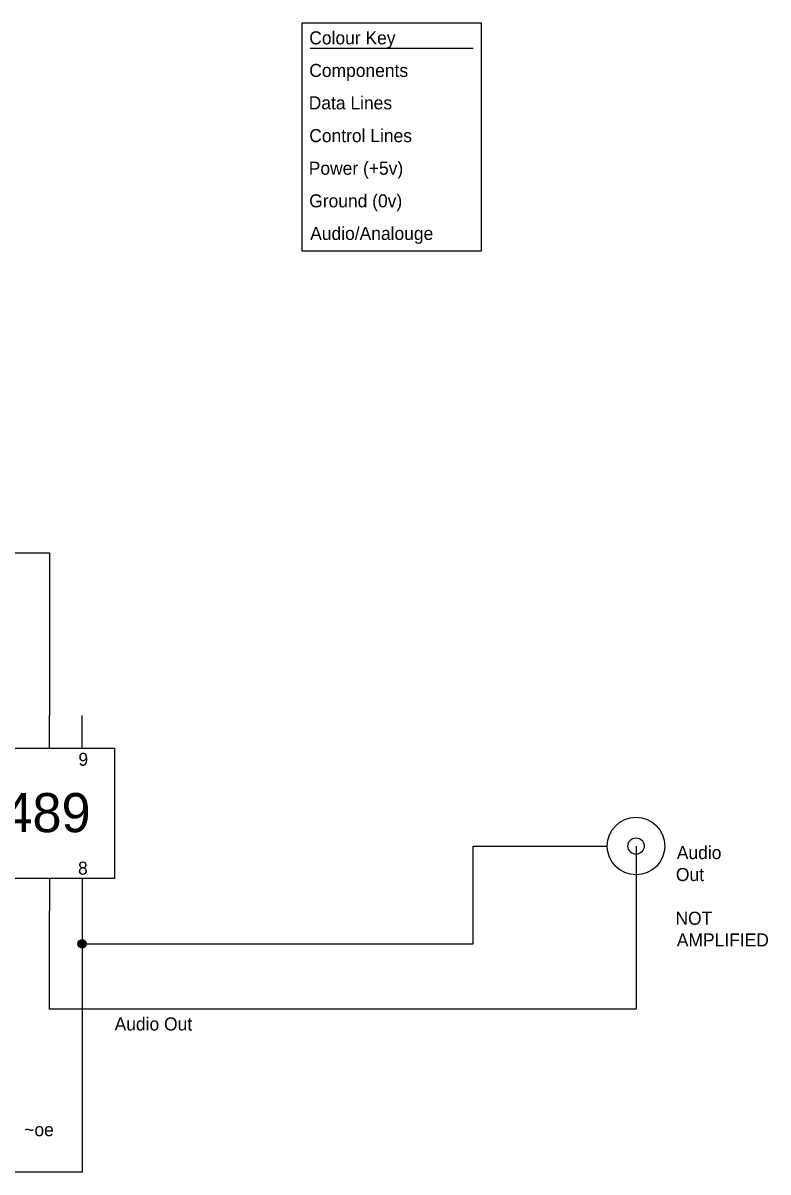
# Model space of a CAD drawing. Extents: x 0.6 to 34.5, y 10 to 30.1.
# Drawn here: x 23.09 to 34.52, y 12.5 to 30.12 of the extents above; entities that cross this region are included whole.
import ezdxf

# ---------------------------------------------------------------- set-up
doc = ezdxf.new("R2010")
doc.units = 0
doc.layers.get('0').update_dxf_attribs({"linetype": 'CONTINUOUS'})
for name, color, linetype in [('AUDIO', 50, 'CONTINUOUS'), ('COMPONENTS', 170, 'CONTINUOUS'), ('CONTROL', 70, 'CONTINUOUS'), ('DATA_BUS', 40, 'CONTINUOUS'), ('GROUND', 200, 'CONTINUOUS'), ('POWER', 10, 'CONTINUOUS')]:
    doc.layers.add(name, color=color, linetype=linetype)

# ---------------------------------------------------------------- blocks, each defined once
blk = doc.blocks.new('*U39')
at = {"layer": 'COMPONENTS'}
blk.add_text('SN76489', height=0.6, dxfattribs=at).set_placement((20.786, 17.713))
blk = doc.blocks.new('*U42')
at = {"layer": 'COMPONENTS'}
blk.add_text('8', height=0.2, dxfattribs=at).set_placement((23.938, 17.061))
blk = doc.blocks.new('*U44')
at = {"layer": 'COMPONENTS'}
blk.add_text('9', height=0.2, dxfattribs=at).set_placement((23.944, 18.731))
blk = doc.blocks.new('*U69')
at = {"layer": 'AUDIO'}
for s, p in [('Audio', (33.125, 17.3)), ('Out', (33.111, 16.963)), ('NOT', (33.104, 16.293)), ('AMPLIFIED', (33.125, 15.96))]:
    blk.add_text(s, height=0.2, dxfattribs=at).set_placement(p)
blk = doc.blocks.new('*U70')
blk.add_text('Colour Key', height=0.2).set_placement((27.486, 29.797))
blk = doc.blocks.new('*U71')
at = {"layer": 'COMPONENTS'}
blk.add_text('Components', height=0.2, dxfattribs=at).set_placement((27.486, 29.297))
blk = doc.blocks.new('*U72')
at = {"layer": 'DATA_BUS'}
blk.add_text('Data Lines', height=0.2, dxfattribs=at).set_placement((27.478, 28.8))
blk = doc.blocks.new('*U73')
at = {"layer": 'CONTROL'}
blk.add_text('Control Lines', height=0.2, dxfattribs=at).set_placement((27.486, 28.297))
blk = doc.blocks.new('*U74')
at = {"layer": 'POWER'}
blk.add_text('Power (+5v)', height=0.2, dxfattribs=at).set_placement((27.478, 27.797))
blk = doc.blocks.new('*U75')
at = {"layer": 'GROUND'}
blk.add_text('Ground (0v)', height=0.2, dxfattribs=at).set_placement((27.485, 27.297))
blk = doc.blocks.new('*U76')
at = {"layer": 'AUDIO'}
blk.add_text('Audio/Analouge', height=0.2, dxfattribs=at).set_placement((27.5, 26.797))
blk = doc.blocks.new('*U80')
at = {"layer": 'GROUND'}
blk.add_text('~oe', height=0.2, dxfattribs=at).set_placement((23.113, 13.05))
blk = doc.blocks.new('*U81')
at = {"layer": 'AUDIO'}
blk.add_text('Audio Out', height=0.2, dxfattribs=at).set_placement((24.5, 14.671))
blk = doc.blocks.new('*U83')
at = {"layer": 'GROUND', "linetype": 'CONTINUOUS'}
for p, q in [((23.946, 16.031), (23.952, 16.04)), ((23.952, 16.04), (23.96, 16.048)), ((23.96, 16.048), (23.969, 16.054)), ((23.969, 16.054), (23.979, 16.059)), ((23.979, 16.059), (23.989, 16.062)), ((24, 16.062), (24, 16.062)), ((24, 16.062), (24.011, 16.062)), ((24, 16.059), (24, 16.062)), ((24, 16.062), (24, 16.059)), ((24, 16.054), (24, 16.059)), ((24, 16.059), (24, 16.054)), ((24, 16.048), (24, 16.054)), ((24, 16.054), (24, 16.048)), ((24, 16.04), (24, 16.048)), ((24, 16.048), (24, 16.04)), ((24, 16.031), (24, 16.04)), ((24, 16.04), (24, 16.031)), ((24.011, 16.062), (24.021, 16.059)), ((24.021, 16.059), (24.031, 16.054)), ((24.031, 16.054), (24.04, 16.048)), ((24.04, 16.048), (24.048, 16.04)), ((24.048, 16.04), (24.054, 16.031)), ((23.938, 16.011), (23.941, 16.021)), ((23.938, 16), (23.938, 16.011)), ((23.938, 15.989), (23.938, 16)), ((23.941, 15.979), (23.938, 15.989)), ((23.941, 16.021), (23.946, 16.031)), ((23.946, 15.969), (23.941, 15.979)), ((23.952, 15.96), (23.946, 15.969)), ((23.96, 15.952), (23.952, 15.96)), ((23.969, 15.946), (23.96, 15.952)), ((23.979, 15.941), (23.969, 15.946)), ((23.989, 15.938), (23.979, 15.941)), ((24, 16.021), (24, 16.031)), ((24, 16.031), (24, 16.021)), ((24, 16.011), (24, 16.021)), ((24, 16.021), (24, 16.011)), ((24, 15.979), (24, 15.989)), ((24, 15.989), (24, 15.979)), ((24, 15.969), (24, 15.979)), ((24, 15.979), (24, 15.969)), ((24, 15.96), (24, 15.969)), ((24, 15.969), (24, 15.96)), ((24, 15.952), (24, 15.96)), ((24, 15.96), (24, 15.952)), ((24, 15.946), (24, 15.952)), ((24, 15.952), (24, 15.946)), ((24, 15.941), (24, 15.946)), ((24, 15.946), (24, 15.941)), ((24, 15.938), (24, 15.941)), ((24, 15.941), (24, 15.938)), ((24, 15.938), (24, 15.938)), ((24.011, 15.938), (24, 15.938)), ((24.021, 15.941), (24.011, 15.938)), ((24.031, 15.946), (24.021, 15.941)), ((24.04, 15.952), (24.031, 15.946)), ((24.048, 15.96), (24.04, 15.952)), ((24.054, 15.969), (24.048, 15.96)), ((24.054, 16.031), (24.059, 16.021)), ((24.059, 15.979), (24.054, 15.969)), ((24.059, 16.021), (24.062, 16.011)), ((24.062, 15.989), (24.059, 15.979)), ((24.062, 16.011), (24.063, 16)), ((24.063, 16), (24.062, 15.989))]:
    blk.add_line(p, q, dxfattribs=at)
at = {"layer": 'GROUND', "linetype": 'CONTINUOUS', "extrusion": (0, 0, -1)}
for points in [[(-23.952, 16.04), (-24, 16.031), (-23.946, 16.031)], [(-23.96, 16.048), (-24, 16.04), (-23.952, 16.04)], [(-23.952, 16.04), (-24, 16.04), (-24, 16.031)], [(-23.969, 16.054), (-24, 16.048), (-23.96, 16.048)], [(-23.96, 16.048), (-24, 16.048), (-24, 16.04)], [(-23.979, 16.059), (-24, 16.054), (-23.969, 16.054)], [(-23.969, 16.054), (-24, 16.054), (-24, 16.048)], [(-23.989, 16.062), (-24, 16.059), (-23.979, 16.059)], [(-23.979, 16.059), (-24, 16.059), (-24, 16.054)], [(-24, 16.062), (-24, 16.062), (-23.989, 16.062)], [(-23.989, 16.062), (-24, 16.062), (-24, 16.059)], [(-24, 16.062), (-24.011, 16.062), (-24, 16.062)], [(-24, 16.062), (-24.021, 16.059), (-24, 16.059)], [(-24, 16.062), (-24.011, 16.062), (-24.021, 16.059)], [(-24, 16.059), (-24.031, 16.054), (-24, 16.054)], [(-24, 16.059), (-24.021, 16.059), (-24.031, 16.054)], [(-24, 16.054), (-24.04, 16.048), (-24, 16.048)], [(-24, 16.054), (-24.031, 16.054), (-24.04, 16.048)], [(-24, 16.048), (-24.048, 16.04), (-24, 16.04)], [(-24, 16.048), (-24.04, 16.048), (-24.048, 16.04)], [(-24, 16.04), (-24.054, 16.031), (-24, 16.031)], [(-24, 16.04), (-24.048, 16.04), (-24.054, 16.031)], [(-23.941, 16.021), (-24, 16.011), (-23.938, 16.011)], [(-23.938, 16.011), (-24, 16), (-23.938, 16)], [(-23.938, 16.011), (-24, 16.011), (-24, 16)], [(-23.938, 16), (-24, 15.989), (-23.938, 15.989)], [(-23.938, 16), (-24, 16), (-24, 15.989)], [(-23.938, 15.989), (-24, 15.979), (-23.941, 15.979)], [(-23.938, 15.989), (-24, 15.989), (-24, 15.979)], [(-23.946, 16.031), (-24, 16.021), (-23.941, 16.021)], [(-23.941, 16.021), (-24, 16.021), (-24, 16.011)], [(-23.941, 15.979), (-24, 15.969), (-23.946, 15.969)], [(-23.941, 15.979), (-24, 15.979), (-24, 15.969)], [(-23.946, 16.031), (-24, 16.031), (-24, 16.021)], [(-23.946, 15.969), (-24, 15.96), (-23.952, 15.96)], [(-23.946, 15.969), (-24, 15.969), (-24, 15.96)], [(-23.952, 15.96), (-24, 15.952), (-23.96, 15.952)], [(-23.952, 15.96), (-24, 15.96), (-24, 15.952)], [(-23.96, 15.952), (-24, 15.946), (-23.969, 15.946)], [(-23.96, 15.952), (-24, 15.952), (-24, 15.946)], [(-23.969, 15.946), (-24, 15.941), (-23.979, 15.941)], [(-23.969, 15.946), (-24, 15.946), (-24, 15.941)], [(-23.979, 15.941), (-24, 15.938), (-23.989, 15.938)], [(-23.979, 15.941), (-24, 15.941), (-24, 15.938)], [(-23.989, 15.938), (-24, 15.938), (-24, 15.938)], [(-24, 16.031), (-24.059, 16.021), (-24, 16.021)], [(-24, 16.031), (-24.054, 16.031), (-24.059, 16.021)], [(-24, 16.021), (-24.062, 16.011), (-24, 16.011)], [(-24, 16.021), (-24.059, 16.021), (-24.062, 16.011)], [(-24, 16.011), (-24.063, 16), (-24, 16)], [(-24, 16.011), (-24.062, 16.011), (-24.063, 16)], [(-24, 16), (-24.062, 15.989), (-24, 15.989)], [(-24, 16), (-24.063, 16), (-24.062, 15.989)], [(-24, 15.989), (-24.059, 15.979), (-24, 15.979)], [(-24, 15.989), (-24.062, 15.989), (-24.059, 15.979)], [(-24, 15.979), (-24.054, 15.969), (-24, 15.969)], [(-24, 15.979), (-24.059, 15.979), (-24.054, 15.969)], [(-24, 15.969), (-24.048, 15.96), (-24, 15.96)], [(-24, 15.969), (-24.054, 15.969), (-24.048, 15.96)], [(-24, 15.96), (-24.04, 15.952), (-24, 15.952)], [(-24, 15.96), (-24.048, 15.96), (-24.04, 15.952)], [(-24, 15.952), (-24.031, 15.946), (-24, 15.946)], [(-24, 15.952), (-24.04, 15.952), (-24.031, 15.946)], [(-24, 15.946), (-24.021, 15.941), (-24, 15.941)], [(-24, 15.946), (-24.031, 15.946), (-24.021, 15.941)], [(-24, 15.941), (-24.011, 15.938), (-24, 15.938)], [(-24, 15.941), (-24.021, 15.941), (-24.011, 15.938)], [(-24, 15.938), (-24.011, 15.938), (-24, 15.938)]]:
    blk.add_solid(points, dxfattribs=at)

msp = doc.modelspace()

# ---------------------------------------------------------------- linework, layer by layer
msp.add_line((27.5, 29.738), (30, 29.738))
msp.add_lwpolyline([(27.375, 30.125), (30.125, 30.125), (30.125, 26.625), (27.375, 26.625)], close=True)
at = {"layer": 'AUDIO'}
for p, q in [((32.5, 17.5), (32.5, 15)), ((23.5, 15), (23.5, 16.5)), ((32.5, 15), (23.5, 15))]:
    msp.add_line(p, q, dxfattribs=at)
msp.add_circle((32.5, 17.5), 0.125, dxfattribs=at)
at = {"layer": 'COMPONENTS'}
for p, q in [((23.5, 19), (23.5, 19.5)), ((24, 19), (24, 19.5)), ((23.5, 17), (23.5, 16.5)), ((24, 17), (24, 16.5))]:
    msp.add_line(p, q, dxfattribs=at)
msp.add_lwpolyline([(20, 19), (24.5, 19), (24.5, 17), (20, 17)], close=True, dxfattribs=at)
at = {"layer": 'DATA_BUS'}
for p, q in [((13, 22), (23.5, 22)), ((23.5, 22), (23.5, 19.5))]:
    msp.add_line(p, q, dxfattribs=at)
at = {"layer": 'GROUND'}
for p, q in [((30, 16), (30, 17.5)), ((30, 17.5), (32.058, 17.5)), ((24, 16.5), (24, 12.5)), ((24, 16), (30, 16)), ((24, 12.5), (4, 12.5))]:
    msp.add_line(p, q, dxfattribs=at)
for centre, radius in [((32.5, 17.5), 0.442), ((24, 16), 0.0625)]:
    msp.add_circle(centre, radius, dxfattribs=at)

# ---------------------------------------------------------------- block references
at = {"layer": 'GROUND', "linetype": 'CONTINUOUS'}
msp.add_blockref('*U83', (0, 0), dxfattribs=at)
at = {"layer": 'POWER'}
for name in ['*U70', '*U71', '*U72', '*U73', '*U74', '*U75', '*U76', '*U44', '*U39', '*U69', '*U42', '*U81', '*U80']:
    msp.add_blockref(name, (0, 0), dxfattribs=at)

doc.saveas('drawing.dxf')
